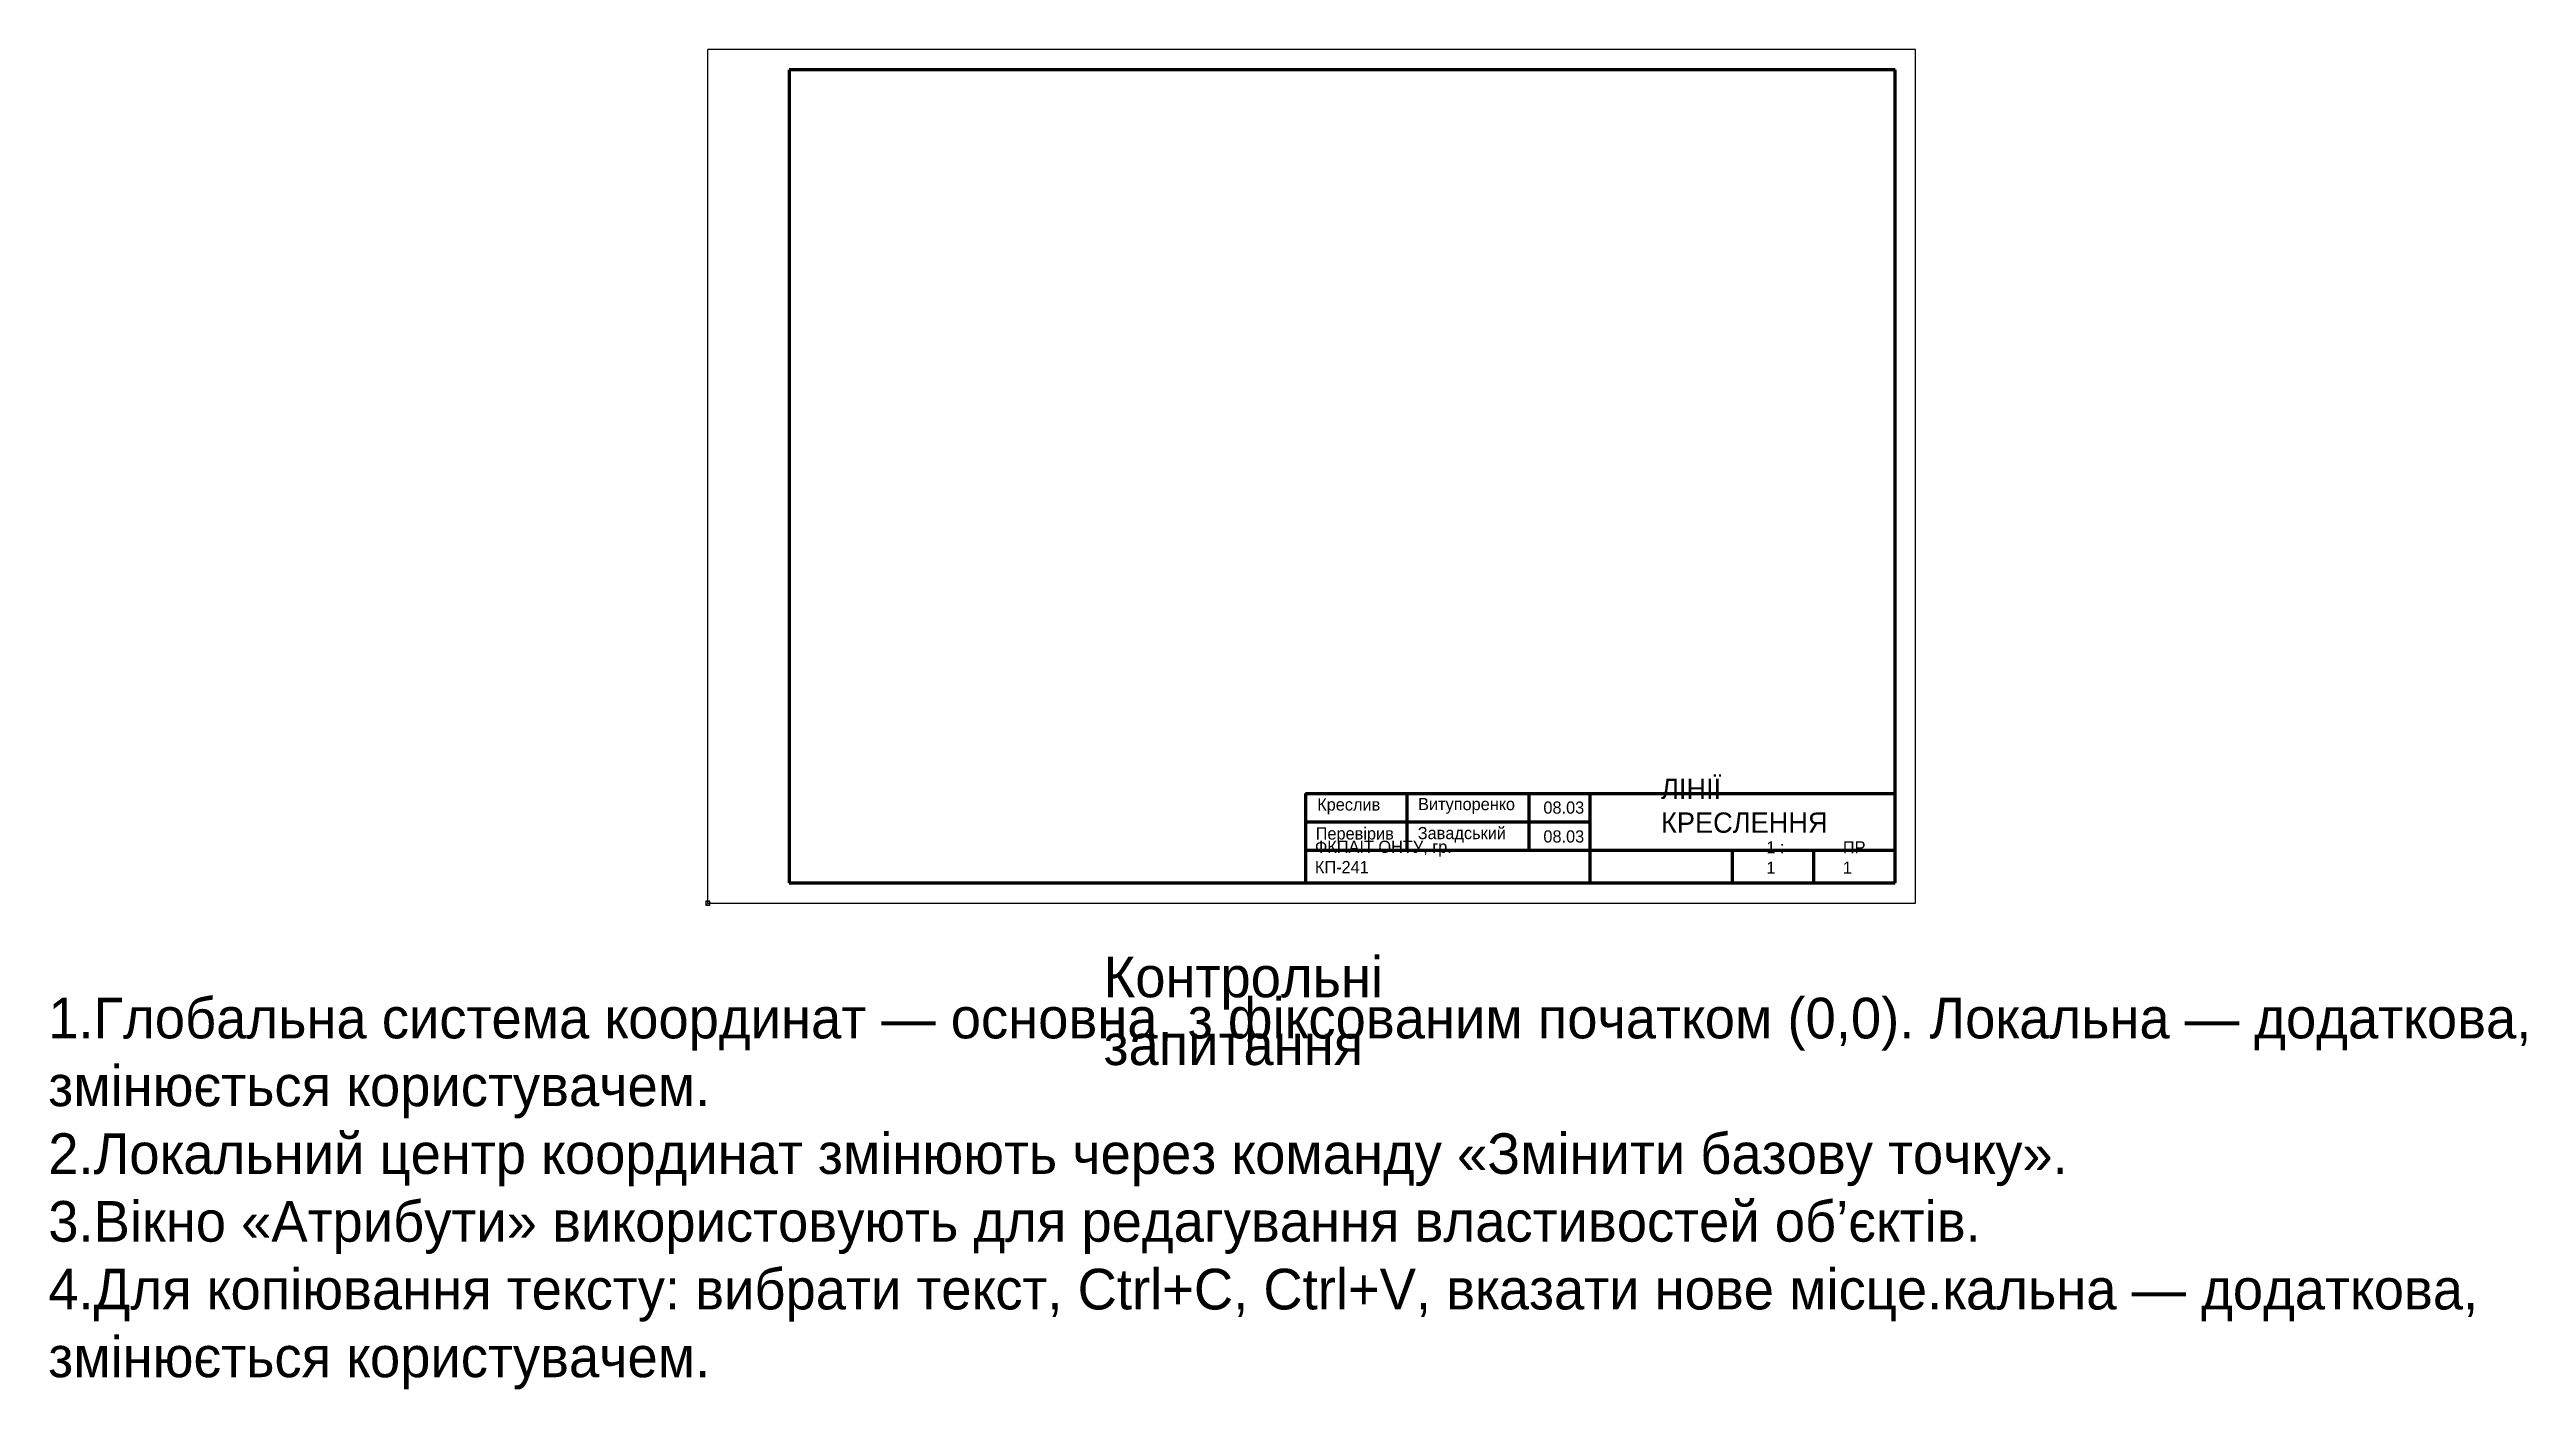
# Model space of a CAD drawing. Header units: millimetres. Extents: x -162 to 447, y -120 to 210.
import ezdxf

# ---------------------------------------------------------------- set-up
doc = ezdxf.new("R2010")
doc.units = ezdxf.units.MM
doc.header["$PDMODE"] = 96
doc.header["$PDSIZE"] = -2
doc.layers.get('0').update_dxf_attribs({"linetype": 'CONTINUOUS', "lineweight": 25})
doc.styles.add('lc_opengost-ar', font='lc_opengost-ar')

msp = doc.modelspace()

# ---------------------------------------------------------------- linework, layer by layer
for p, q in [((297, 210), (0, 210)), ((0, 0), (0, 210)), ((297, 0), (297, 210)), ((0, 0), (297, 0))]:
    msp.add_line(p, q)
at = {"linetype": 'CONTINUOUS', "lineweight": 100}
for p, q in [((292, 205), (20, 205)), ((20, 205), (20, 5)), ((292, 5), (292, 205)), ((147, 27), (292, 27)), ((147, 27), (147, 5)), ((172, 13), (172, 27)), ((202, 13), (202, 27)), ((217, 20), (217, 27)), ((147, 20), (217, 20)), ((217, 13), (217, 20)), ((147, 13), (172, 13)), ((172, 13), (292, 13)), ((217, 5), (217, 13)), ((252, 5), (252, 13)), ((272, 5), (272, 13)), ((20, 5), (292, 5))]:
    msp.add_line(p, q, dxfattribs=at)
msp.add_point((0, 0))
msp.add_point((0, 0))
msp.add_point((0, 0))
msp.add_point((0, 0))
msp.add_point((0, 0))
msp.add_point((0, 0))
msp.add_point((0, 0))

# ---------------------------------------------------------------- texts
at = {"attachment_point": 7, "style": 'lc_opengost-ar'}
for s, insert, char_height, width in [('ЛІНІЇ КРЕСЛЕННЯ', (234.42, 17.24), 5, 39.6428), ('Креслив', (149.85, 21.87), 3, 11.3571), ('Витупоренко', (174.67, 21.97), 3, 19.2857), ('08.03', (205.49, 21.97), 3, 8.1429), ('Перевірив', (149.49, 14.74), 3, 13.9286), ('Завадський', (174.59, 14.87), 3, 16.9248), ('ФКПАІТ ОНТУ, гр. КП-241', (149.29, 7.37), 3, 39.3216), ('08.03', (205.49, 14.87), 3, 8.1429), ('1 : 1', (260.34, 7.24), 3, 5.1429), ('ПР 1', (279.16, 7.23), 3, 5.7857), ('Контрольні запитання', (97.32, -39.97), 10, 114.6484), ('1.Глобальна система координат — основна, з фіксованим початком (0,0). Локальна — додаткова, змінюється користувачем.\\P2.Локальний центр координат змінюють через команду «Змінити базову точку».\\P3.Вікно «Атрибути» використовують для редагування властивостей об’єктів.\\P4.Для копіювання тексту: вибрати текст, Ctrl+C, Ctrl+V, вказати нове місце.кальна — додаткова, змінюється користувачем.', (-162.25, -119.64), 10, 656.4397)]:
    msp.add_mtext(s, dxfattribs=dict(at, insert=insert, char_height=char_height, width=width))

doc.saveas('drawing.dxf')
